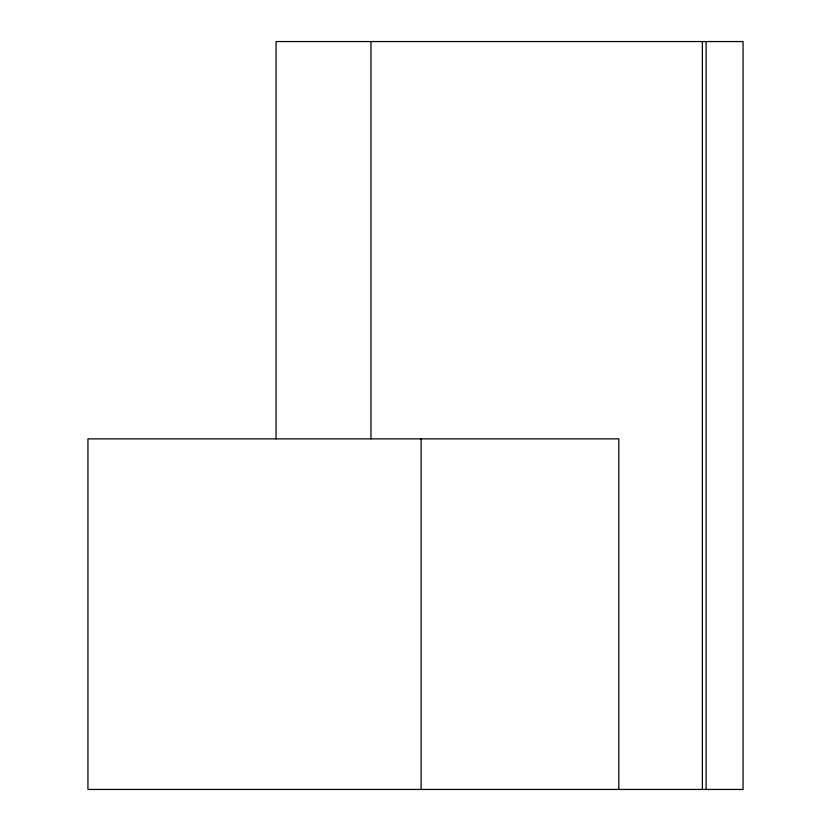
<?xml version="1.0" encoding="UTF-8"?>
<svg xmlns="http://www.w3.org/2000/svg" width="831" height="831" viewBox="0 0 831 831"><rect width="100%" height="100%" fill="white"/><g stroke="black" fill="none" stroke-linecap="round" stroke-linejoin="round"><path stroke-width="1.25" d="M706.111 41.55L706.111 789.45M702.372 41.55L702.372 789.45M618.794 789.45L618.794 438.872L87.951 438.872L87.951 789.45L743.049 789.45L743.049 41.55L276.069 41.55L276.069 438.872M421.109 438.872L421.109 789.45M370.969 41.55L370.969 438.872"/></g></svg>
